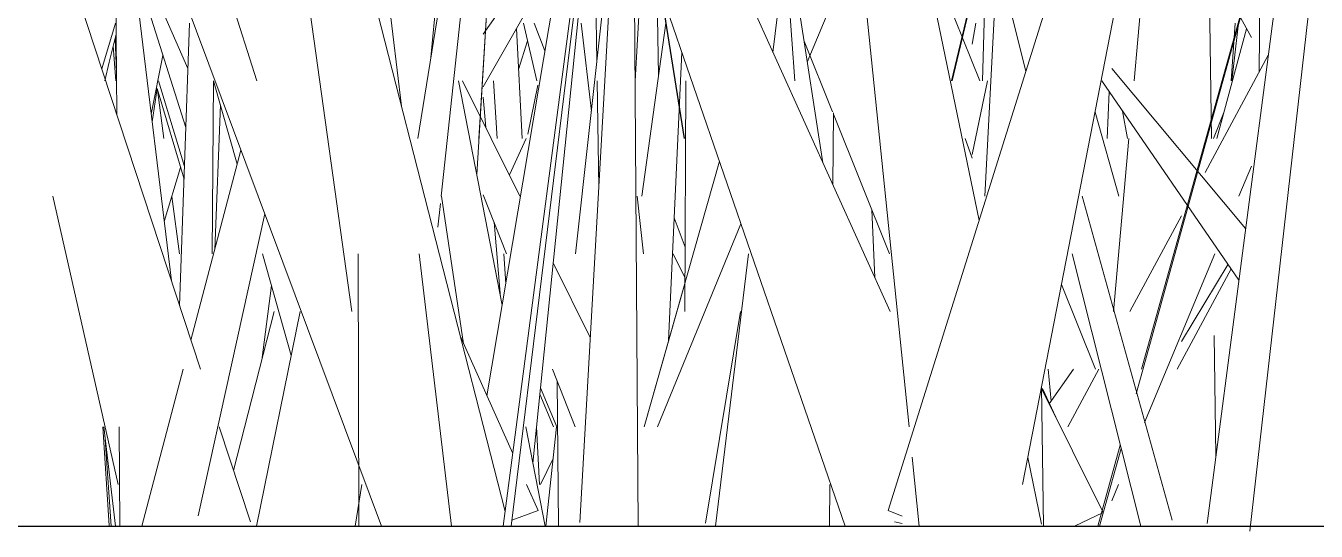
# Model space of a CAD drawing. Header units: millimetres. Extents: x -9575 to 27274, y -4387 to 11354.
# Drawn here: x -6933.3 to -6871.6, y 3047.8 to 3071.9 of the extents above; entities that cross this region are included whole.
import ezdxf

# ---------------------------------------------------------------- set-up
doc = ezdxf.new("R2010")
doc.units = ezdxf.units.MM
doc.layers.add('G-IMPT', color=8, linetype='Continuous', lineweight=9)

# ---------------------------------------------------------------- blocks, each defined once
blk = doc.blocks.new('Grass Array - 25_dwg-V48-North')
at = {"layer": 'G-IMPT'}
for p, q in [((-6887.677, 3062.624), (-6896.367, 3104.896)), ((-6922.203, 3069.306), (-6932.808, 3102.637)), ((-6892.023, 3048.759), (-6875.727, 3100.753)), ((-6917.671, 3058.27), (-6923.469, 3100.051)), ((-6893.127, 3100.228), (-6885.439, 3069.766)), ((-6918.945, 3098.631), (-6915.294, 3068.084)), ((-6895.321, 3094.69), (-6891.022, 3052.752)), ((-6911.694, 3094.145), (-6913.882, 3070.42)), ((-6911.69, 3064.817), (-6909.94, 3094.053)), ((-6876.971, 3094.136), (-6876.571, 3066.547)), ((-6914.509, 3066.547), (-6910.321, 3092.441)), ((-6911.205, 3054.236), (-6904.815, 3092.277)), ((-6904.288, 3091.764), (-6906.771, 3048.173)), ((-6921.117, 3090.855), (-6910.336, 3048.698)), ((-6877.592, 3091.162), (-6885.599, 3049.993)), ((-6932.128, 3090.526), (-6916.247, 3048)), ((-6911.586, 3066.547), (-6910.23, 3089.205)), ((-6910.044, 3048), (-6905.05, 3088.935)), ((-6876.772, 3048.137), (-6871.795, 3086.278)), ((-6904.243, 3085.508), (-6891.927, 3058.27)), ((-6911.162, 3084.584), (-6913.388, 3063.788)), ((-6905.6, 3084.564), (-6909.011, 3051.023)), ((-6880.162, 3054.334), (-6871.738, 3084.763)), ((-6871.739, 3084.82), (-6879.911, 3055.511)), ((-6880.263, 3069.306), (-6878.911, 3084.38)), ((-6903.973, 3048), (-6904.231, 3083.864)), ((-6926.29, 3059.735), (-6929, 3082.151)), ((-6906.006, 3081.661), (-6910.427, 3048)), ((-6906.095, 3079.693), (-6905.951, 3070.226)), ((-6874.195, 3080.031), (-6874.281, 3069.73)), ((-6876.772, 3048.137), (-6872.674, 3079.543)), ((-6897.133, 3078.182), (-6896.485, 3069.306)), ((-6906.963, 3061.029), (-6905.142, 3077.582)), ((-6894.077, 3048), (-6904.184, 3077.342)), ((-6887.506, 3069.306), (-6887.3, 3077.14)), ((-6907.749, 3076.727), (-6911.382, 3071.529)), ((-6890.531, 3076.504), (-6887.645, 3069.306)), ((-6889.002, 3069.306), (-6887.214, 3076.799)), ((-6928.967, 3076.107), (-6928.904, 3067.706)), ((-6903.725, 3076.009), (-6904.126, 3069.306)), ((-6895.889, 3070.187), (-6893.424, 3076.186)), ((-6931.415, 3075.361), (-6924.905, 3055.511)), ((-6925.601, 3067.072), (-6928.076, 3074.865)), ((-6911.382, 3069.018), (-6908.044, 3074.861)), ((-6887.588, 3075.135), (-6888.956, 3069.306)), ((-6886.821, 3074.823), (-6887.399, 3063.788)), ((-6874.659, 3071.37), (-6876.531, 3074.823)), ((-6871.674, 3074.823), (-6874.737, 3047.763)), ((-6903.082, 3074.143), (-6902.997, 3069.567)), ((-6901.778, 3066.547), (-6902.888, 3073.577)), ((-6902.874, 3073.538), (-6901.767, 3066.547)), ((-6897.136, 3073.909), (-6897.53, 3070.662)), ((-6926.822, 3072.908), (-6925.503, 3069.888)), ((-6895.14, 3065.377), (-6896.28, 3072.705)), ((-6929.614, 3069.871), (-6928.96, 3072.065)), ((-6925.427, 3072.065), (-6925.898, 3058.541)), ((-6909.528, 3066.547), (-6909.792, 3071.802)), ((-6909.454, 3072.065), (-6908.817, 3069.306)), ((-6908.947, 3072.065), (-6908.434, 3070.735)), ((-6906.213, 3067.844), (-6906.694, 3072.065)), ((-6902.648, 3072.065), (-6903.804, 3063.788)), ((-6888.014, 3071.06), (-6887.832, 3072.065)), ((-6874.885, 3071.785), (-6876.317, 3066.547)), ((-6875.434, 3072.065), (-6875.624, 3069.306)), ((-6875.594, 3069.306), (-6875.267, 3072.065)), ((-6929.259, 3070.189), (-6928.933, 3071.53)), ((-6929.07, 3070.965), (-6928.95, 3069.306)), ((-6928.984, 3071.318), (-6928.919, 3069.696)), ((-6909.693, 3069.841), (-6909.258, 3071.217)), ((-6894.69, 3067.823), (-6896.046, 3071.197)), ((-6926.695, 3070.517), (-6927.254, 3067.707)), ((-6902.52, 3056.885), (-6901.887, 3070.671)), ((-6876.874, 3064.922), (-6873.85, 3070.531)), ((-6929.259, 3070.189), (-6929.474, 3069.306)), ((-6874.932, 3062.237), (-6881.335, 3069.889)), ((-6925.666, 3065.21), (-6926.911, 3069.306)), ((-6924.337, 3061.029), (-6924.275, 3069.306)), ((-6924.272, 3069.306), (-6923.144, 3065.317)), ((-6912.562, 3069.306), (-6910.477, 3058.571)), ((-6909.624, 3063.788), (-6912.366, 3069.306)), ((-6910.72, 3066.547), (-6910.884, 3069.306)), ((-6909.245, 3066.745), (-6908.768, 3069.096)), ((-6905.937, 3069.306), (-6905.859, 3064.182)), ((-6901.74, 3058.27), (-6901.697, 3069.306)), ((-6888.014, 3065.782), (-6887.27, 3069.306)), ((-6881.814, 3069.306), (-6875.254, 3059.77)), ((-6927.21, 3067.342), (-6926.975, 3068.937)), ((-6926.975, 3068.937), (-6925.687, 3064.598)), ((-6926.646, 3066.547), (-6926.957, 3068.876)), ((-6911.382, 3068.52), (-6911.256, 3067.073)), ((-6881.453, 3068.78), (-6881.553, 3066.547)), ((-6923.947, 3068.157), (-6924.219, 3061.241)), ((-6894.675, 3064.347), (-6894.642, 3067.763)), ((-6891.959, 3061.029), (-6894.643, 3067.706)), ((-6882.134, 3067.81), (-6881.001, 3063.788)), ((-6880.815, 3067.853), (-6880.58, 3066.547)), ((-6875.98, 3067.78), (-6876.474, 3066.547)), ((-6910.129, 3064.803), (-6909.336, 3066.547)), ((-6888.014, 3065.598), (-6888.349, 3066.547)), ((-6881.253, 3058.27), (-6880.511, 3066.547)), ((-6922.966, 3065.992), (-6925.362, 3056.905)), ((-6903.691, 3052.752), (-6900.091, 3065.457)), ((-6926.633, 3062.572), (-6925.854, 3065.161)), ((-6874.659, 3065.224), (-6875.258, 3063.788)), ((-6928.827, 3049.993), (-6931.964, 3063.788)), ((-6925.908, 3061.029), (-6926.274, 3063.766)), ((-6912.318, 3056.73), (-6913.377, 3063.788)), ((-6911.382, 3063.849), (-6910.263, 3061.029)), ((-6903.721, 3061.029), (-6904.015, 3063.788)), ((-6878.453, 3048.284), (-6882.748, 3063.788)), ((-6925.015, 3048.496), (-6921.826, 3062.94)), ((-6913.426, 3063.433), (-6913.548, 3062.3)), ((-6892.663, 3059.899), (-6892.803, 3063.129)), ((-6910.862, 3062.539), (-6910.551, 3058.953)), ((-6903.05, 3052.752), (-6899.06, 3062.466)), ((-6901.728, 3061.348), (-6902.251, 3062.747)), ((-6880.462, 3058.27), (-6877.997, 3062.839)), ((-6921.932, 3061.029), (-6920.557, 3056.163)), ((-6917.324, 3048), (-6917.361, 3061.029)), ((-6914.45, 3061.029), (-6912.893, 3048)), ((-6910.305, 3059.593), (-6910.391, 3061.029)), ((-6906.267, 3057.03), (-6908.037, 3060.594)), ((-6901.734, 3059.87), (-6902.3, 3061.029)), ((-6898.7, 3061.029), (-6900.283, 3048)), ((-6883.233, 3061.029), (-6879.945, 3048)), ((-6876.408, 3061.029), (-6879.773, 3052.957)), ((-6877.997, 3056.835), (-6875.776, 3060.529)), ((-6878.202, 3055.511), (-6875.631, 3060.317)), ((-6921.504, 3059.515), (-6921.972, 3055.936)), ((-6903.691, 3052.752), (-6901.735, 3059.655)), ((-6883.739, 3059.559), (-6882.116, 3055.511)), ((-6923.318, 3050.672), (-6921.375, 3058.27)), ((-6922.22, 3048), (-6920.127, 3058.27)), ((-6900.758, 3048.146), (-6899.082, 3058.27)), ((-6912.486, 3057.107), (-6909.971, 3051.472)), ((-6876.434, 3057.127), (-6876.351, 3051.364)), ((-6925.729, 3055.511), (-6927.709, 3048)), ((-6908.075, 3055.511), (-6906.981, 3052.752)), ((-6907.853, 3054.951), (-6907.787, 3048)), ((-6884.378, 3055.511), (-6884.233, 3053.987)), ((-6883.163, 3055.511), (-6884.326, 3053.854)), ((-6883.437, 3052.752), (-6881.95, 3055.511)), ((-6908.675, 3054.324), (-6908.023, 3052.752)), ((-6907.861, 3052.752), (-6908.645, 3054.62)), ((-6884.598, 3048), (-6884.691, 3054.663)), ((-6884.673, 3054.556), (-6881.749, 3048.658)), ((-6884.008, 3053.213), (-6884.641, 3054.58)), ((-6929.26, 3048.041), (-6929.567, 3052.752)), ((-6929.26, 3048.041), (-6929.567, 3052.752)), ((-6929.514, 3052.752), (-6928.963, 3048)), ((-6928.793, 3052.752), (-6928.757, 3048)), ((-6924, 3052.752), (-6922.51, 3048.209)), ((-6909.346, 3052.752), (-6908.424, 3048)), ((-6908.697, 3049.993), (-6908.835, 3052.747)), ((-6908.396, 3048), (-6907.873, 3052.752)), ((-6929.167, 3048), (-6929.471, 3052.384)), ((-6880.924, 3051.877), (-6882.005, 3048)), ((-6908.044, 3051.236), (-6908.651, 3049.993)), ((-6890.874, 3051.305), (-6890.535, 3048)), ((-6884.692, 3048.102), (-6885.347, 3051.29)), ((-6881.915, 3048), (-6880.885, 3051.723)), ((-6917.508, 3048), (-6917.185, 3049.993)), ((-6909.311, 3049.993), (-6908.758, 3048.755)), ((-6894.83, 3048), (-6894.811, 3049.993)), ((-6881.008, 3049.993), (-6881.335, 3049.208)), ((-6910.011, 3048.286), (-6908.758, 3048.755)), ((-6892.023, 3048.759), (-6891.352, 3048.488)), ((-6891.724, 3048.212), (-6891.352, 3048.139)), ((-6883.114, 3048), (-6881.749, 3048.658))]:
    blk.add_line(p, q, dxfattribs=at)
blk = doc.blocks.new('Grass Array - Grass Array-V52-North')
blk.add_blockref('Grass Array - 25_dwg-V48-North', (0, 0))

msp = doc.modelspace()

# ---------------------------------------------------------------- linework, layer by layer
msp.add_line((-7466.268, 3048), (-6666.168, 3048))

# ---------------------------------------------------------------- block references
msp.add_blockref('Grass Array - Grass Array-V52-North', (0, 0))

doc.saveas('drawing.dxf')
